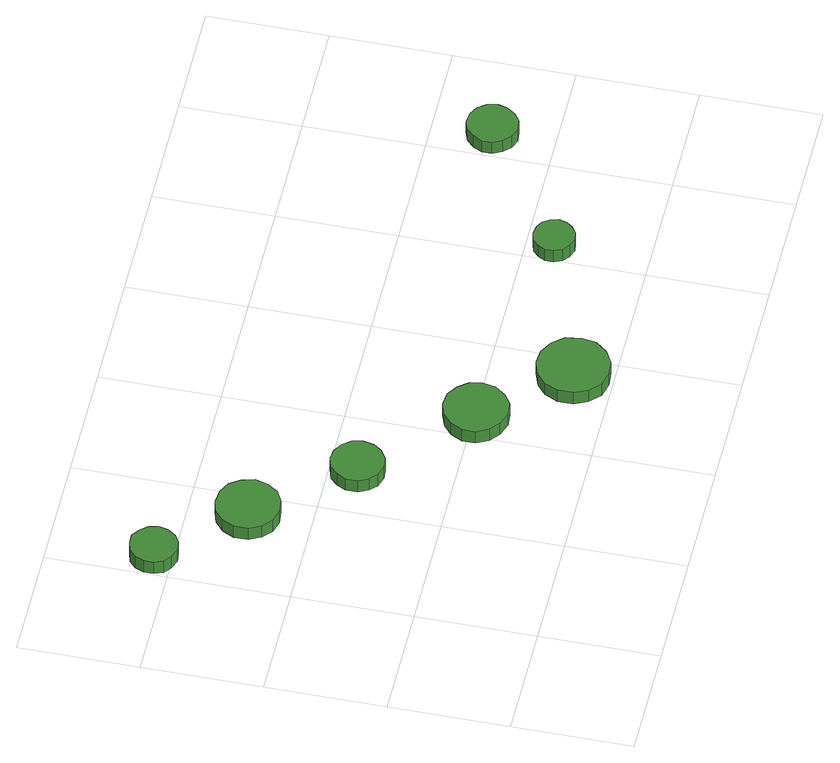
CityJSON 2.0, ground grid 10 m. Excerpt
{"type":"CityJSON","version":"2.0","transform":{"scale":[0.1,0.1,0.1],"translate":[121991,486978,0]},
"CityObjects":{
"tree1":{"type":"SolitaryVegetationObject","attributes":{"function":"something"},"geometry":[{"type":"MultiSurface","lod":"1","boundaries":[[[0,1,2,3,4,5,6,7,8,9,10,11,12,13,14]],[[15,16,17,18,19,20,21,22,23,24,25,26,27,28,29]],[[0,29,28,1]],[[1,28,27,2]],[[2,27,26,3]],[[3,26,25,4]],[[4,25,24,5]],[[5,24,23,6]],[[6,23,22,7]],[[7,22,21,8]],[[8,21,20,9]],[[9,20,19,10]],[[10,19,18,11]],[[11,18,17,12]],[[12,17,16,13]],[[13,16,15,14]],[[14,15,29,0]]]}]},
"tree2":{"type":"SolitaryVegetationObject","attributes":{"function":"something"},"geometry":[{"type":"MultiSurface","lod":"1","boundaries":[[[30,31,32,33,34,35,36,37,38,39,40,41,42,43,44]],[[45,46,47,48,49,50,51,52,53,54,55,56,57,58,59]],[[30,59,58,31]],[[31,58,57,32]],[[32,57,56,33]],[[33,56,55,34]],[[34,55,54,35]],[[35,54,53,36]],[[36,53,52,37]],[[37,52,51,38]],[[38,51,50,39]],[[39,50,49,40]],[[40,49,48,41]],[[41,48,47,42]],[[42,47,46,43]],[[43,46,45,44]],[[44,45,59,30]]]}]},
"tree3":{"type":"SolitaryVegetationObject","attributes":{"function":"something"},"geometry":[{"type":"MultiSurface","lod":"1","boundaries":[[[60,61,62,63,64,65,66,67,68,69,70,71,72,73,74]],[[75,76,77,78,79,80,81,82,83,84,85,86,87,88,89]],[[60,89,88,61]],[[61,88,87,62]],[[62,87,86,63]],[[63,86,85,64]],[[64,85,84,65]],[[65,84,83,66]],[[66,83,82,67]],[[67,82,81,68]],[[68,81,80,69]],[[69,80,79,70]],[[70,79,78,71]],[[71,78,77,72]],[[72,77,76,73]],[[73,76,75,74]],[[74,75,89,60]]]}]},
"tree4":{"type":"SolitaryVegetationObject","attributes":{"function":"something"},"geometry":[{"type":"MultiSurface","lod":"1","boundaries":[[[90,91,92,93,94,95,96,97,98,99,100,101,102,103,104]],[[105,106,107,108,109,110,111,112,113,114,115,116,117,118,119]],[[90,119,118,91]],[[91,118,117,92]],[[92,117,116,93]],[[93,116,115,94]],[[94,115,114,95]],[[95,114,113,96]],[[96,113,112,97]],[[97,112,111,98]],[[98,111,110,99]],[[99,110,109,100]],[[100,109,108,101]],[[101,108,107,102]],[[102,107,106,103]],[[103,106,105,104]],[[104,105,119,90]]]}]},
"tree5":{"type":"SolitaryVegetationObject","attributes":{"function":"something"},"geometry":[{"type":"MultiSurface","lod":"1","boundaries":[[[120,121,122,123,124,125,126,127,128,129,130,131,132,133,134]],[[135,136,137,138,139,140,141,142,143,144,145,146,147,148,149]],[[120,149,148,121]],[[121,148,147,122]],[[122,147,146,123]],[[123,146,145,124]],[[124,145,144,125]],[[125,144,143,126]],[[126,143,142,127]],[[127,142,141,128]],[[128,141,140,129]],[[129,140,139,130]],[[130,139,138,131]],[[131,138,137,132]],[[132,137,136,133]],[[133,136,135,134]],[[134,135,149,120]]]}]},
"tree6":{"type":"SolitaryVegetationObject","attributes":{"function":"something"},"geometry":[{"type":"MultiSurface","lod":"1","boundaries":[[[150,151,152,153,154,155,156,157,158,159,160,161,162,163,164]],[[165,166,167,168,169,170,171,172,173,174,175,176,177,178,179]],[[150,179,178,151]],[[151,178,177,152]],[[152,177,176,153]],[[153,176,175,154]],[[154,175,174,155]],[[155,174,173,156]],[[156,173,172,157]],[[157,172,171,158]],[[158,171,170,159]],[[159,170,169,160]],[[160,169,168,161]],[[161,168,167,162]],[[162,167,166,163]],[[163,166,165,164]],[[164,165,179,150]]]}]},
"tree7":{"type":"SolitaryVegetationObject","attributes":{"function":"something"},"geometry":[{"type":"MultiSurface","lod":"1","boundaries":[[[180,181,182,183,184,185,186,187,188,189,190,191,192,193,194]],[[195,196,197,198,199,200,201,202,203,204,205,206,207,208,209]],[[180,209,208,181]],[[181,208,207,182]],[[182,207,206,183]],[[183,206,205,184]],[[184,205,204,185]],[[185,204,203,186]],[[186,203,202,187]],[[187,202,201,188]],[[188,201,200,189]],[[189,200,199,190]],[[190,199,198,191]],[[191,198,197,192]],[[192,197,196,193]],[[193,196,195,194]],[[194,195,209,180]]]}]}
},
"vertices":[
[41,316,14],[39,324,14],[34,330,14],[27,335,14],[19,335,14],[11,333,14],[5,327,14],[2,320,14],[2,312,14],[5,304,14],[11,299,14],[19,296,14],[27,297,14],[34,301,14],[39,308,14],[39,308,1],[34,301,1],[27,297,1],[19,296,1],[11,299,1],[5,304,1],[2,312,1],[2,320,1],[5,327,1],[11,333,1],[19,335,1],[27,335,1],[34,330,1],[39,324,1],[41,316,1],
[106,252,15],[103,263,15],[97,272,15],[87,277,15],[76,278,15],[66,275,15],[58,268,15],[53,258,15],[53,246,15],[58,236,15],[66,229,15],[76,226,15],[87,227,15],[97,232,15],[103,241,15],[103,241,2],[97,232,2],[87,227,2],[76,226,2],[66,229,2],[58,236,2],[53,246,2],[53,258,2],[58,268,2],[66,275,2],[76,278,2],[87,277,2],[97,272,2],[103,263,2],[106,252,2],
[163,177,17],[161,186,17],[156,193,17],[148,198,17],[139,199,17],[130,196,17],[124,190,17],[120,182,17],[120,172,17],[124,164,17],[130,158,17],[139,155,17],[148,156,17],[156,161,17],[161,168,17],[161,168,4],[156,161,4],[148,156,4],[139,155,4],[130,158,4],[124,164,4],[120,172,4],[120,182,4],[124,190,4],[130,196,4],[139,199,4],[148,198,4],[156,193,4],[161,186,4],[163,177,4],
[243,98,19],[241,108,19],[234,117,19],[225,123,19],[214,124,19],[203,120,19],[195,113,19],[190,103,19],[190,92,19],[195,82,19],[203,75,19],[214,71,19],[225,72,19],[234,78,19],[241,87,19],[241,87,6],[234,78,6],[225,72,6],[214,71,6],[203,75,6],[195,82,6],[190,92,6],[190,103,6],[195,113,6],[203,120,6],[214,124,6],[225,123,6],[234,117,6],[241,108,6],[243,98,6],
[305,31,21],[303,44,21],[295,54,21],[284,60,21],[272,61,21],[260,57,21],[251,49,21],[246,38,21],[246,25,21],[251,14,21],[260,5,21],[272,2,21],[284,3,21],[295,9,21],[303,19,21],[303,19,8],[295,9,8],[284,3,8],[272,2,8],[260,5,8],[251,14,8],[246,25,8],[246,38,8],[251,49,8],[260,57,8],[272,61,8],[284,60,8],[295,54,8],[303,44,8],[305,31,8],
[426,76,22],[424,83,22],[420,89,22],[414,92,22],[407,93,22],[400,91,22],[395,86,22],[392,80,22],[392,73,22],[395,66,22],[400,62,22],[407,59,22],[414,60,22],[420,64,22],[424,69,22],[424,69,9],[420,64,9],[414,60,9],[407,59,9],[400,62,9],[395,66,9],[392,73,9],[392,80,9],[395,86,9],[400,91,9],[407,93,9],[414,92,9],[420,89,9],[424,83,9],[426,76,9],
[539,150,20],[537,159,20],[532,166,20],[525,170,20],[516,171,20],[508,168,20],[502,162,20],[498,154,20],[498,146,20],[502,138,20],[508,132,20],[516,129,20],[525,130,20],[532,135,20],[537,142,20],[537,142,7],[532,135,7],[525,130,7],[516,129,7],[508,132,7],[502,138,7],[498,146,7],[498,154,7],[502,162,7],[508,168,7],[516,171,7],[525,170,7],[532,166,7],[537,159,7],[539,150,7]
]}
